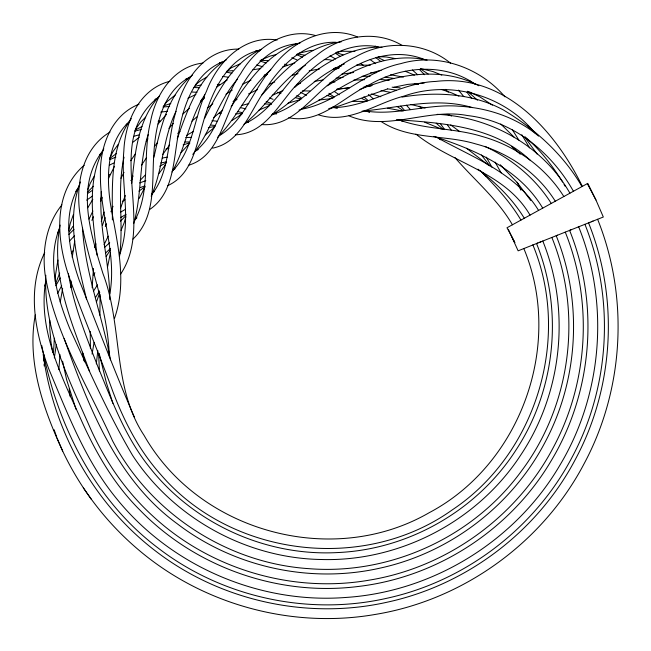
<?xml version="1.0" encoding="UTF-8"?>
<svg xmlns="http://www.w3.org/2000/svg" width="651" height="651" viewBox="0 0 651 651"><rect width="100%" height="100%" fill="white"/><g stroke="black" fill="none" stroke-linecap="round" stroke-linejoin="round"><path stroke-width="0.98" d="M90.212 331.416L90.424 348.513M112.387 219.948C112.33 185.755 109.783 147.598 131.331 118.612M55.254 281.761L55.351 276.032L57.89 260.066M108.359 351.263L108.416 348.22M70.886 287.693L71.049 280.923M45.822 275.243C43.267 328.454 68.152 377.726 88.951 425.119C103.68 459.134 124.919 490.431 152.277 515.559C209.638 569.112 292.307 593.663 369.605 580.09C447.034 567.346 516.951 516.853 553.383 447.351C588.52 381.868 592.98 301.063 565.263 232.122M53.423 354.266L54.367 338.203M43.707 356.219L43.78 354.258M99.896 315.214L100.108 294.431M96.315 363.933L97.829 350.604M102.76 150.861C74.881 186.634 91.075 235.044 103.004 273.729C122.99 326.151 112.062 387.052 144.074 435.373C199.206 532.266 332.783 568.461 429.294 512.646C520.946 464.13 563.872 344.224 523.843 248.56M92.165 287.775L93.443 268.464M71.162 285.805L71.293 283.885M54.326 357.977L56.295 344.648M59.965 354.535L58.859 369.638M101.287 191.5C98.456 227.858 109.954 263.378 109.759 299.663M72.22 257.357L74.767 240.732M119.589 256.071C123.861 223.252 116.651 189.726 124.048 157.192M131.762 183.175C135.026 152.863 137.963 119.393 159.552 95.852M92.06 354.087L94.069 342.572M35.276 314.938C26.65 361.972 43.291 408.934 62.699 451.143C80.675 489.227 106.951 523.314 139.192 550.396C203.617 604.885 292.315 628.915 375.44 614.406C463.366 599.937 542.747 542.592 584.126 463.675C624.024 389.322 629.086 297.564 597.61 219.281M109.799 294.049C117.115 253.662 99.806 214.382 100.417 174.053C99.912 146.377 111.451 114.975 139.045 104.209M60.242 302.097L62.651 288.458M45.529 282.152C38.165 329.113 60.405 373.91 79.219 415.468C94.224 450.061 113.103 483.481 140.071 510.238C195.788 567.509 278.661 596.519 357.936 586.51C437.309 577.339 510.88 529.409 551.34 460.509C592.532 392.04 599.481 304.505 569.601 230.397M110.393 252.922L107.415 267.634M149.738 209.459C171.026 195.08 173.182 167.551 176.633 144.424C181.304 113.307 190.247 75.532 222.243 61.918M95.038 247.665L95.868 243.775M68.737 230.446L70.162 223.798L73.303 214.765M151.528 194.812C170.066 171.856 167.307 140.225 175.444 113.25C181.963 82.531 203.812 48.459 238.827 49.102M153.921 157.282C160.626 127.734 167.722 94.786 192.639 74.865M94.883 247.616L95.323 245.679M60.112 225.1C49.989 275.723 72.7 325.036 89.659 371.583M114.56 318.184C127.938 279.832 116.48 240.772 110.222 202.404C106.333 174.59 107.293 141.365 129.736 121.208M125.903 216.693L124.089 223.016L121.037 230.373M133.707 223.619C142.081 194.592 138.63 163.409 148.176 134.586M101.271 221.478L104.087 212.088M100.604 201.395L101.849 197.587M44.748 286.009L45.684 283.193M55.571 283.779L59.689 273.07M101.377 199.58L102.012 197.684M119.426 254.997C132.226 221.495 120.581 185.633 123.845 151.024C124.984 121.949 139.273 88.935 169.976 81.245M59.436 228.249C46.644 261.189 57.093 297.458 69.803 328.706C89.561 371.395 108.603 414.72 132.503 455.269C173.418 517.976 246.094 558.167 320.959 559.494C399.592 561.959 477.688 521.182 520.605 455.252C562.301 393.066 570.862 310.454 542.796 241.041L518.131 250.83L508.333 229.315M99.774 292.551L96.584 301.714M102.484 225.23L105.136 217.662M125.301 195.503L120.443 208.287M177.267 138.663C187.757 109.498 198.579 76.558 226.605 59.599M105.275 226.499L106.333 223.741M110.922 211.787L113.046 206.277M87.812 189.514L90.302 183.265L94.485 175.786M108.383 178.813L114.454 166.298M91.897 220.42L93.418 216.726M100.645 199.182L101.41 197.334M131.111 180.587L133.089 175.957M80.561 181.938C65.605 219.818 77.518 261.263 86.502 299.102M44.707 252.653C26.52 289.386 35.081 332.571 48.915 369.255C67.59 413.654 85.069 459.801 115.74 497.6C170.253 565.784 259.098 604.291 346.12 597.439C433.216 591.694 515.592 540.802 559.722 465.489C602.444 394.465 609.653 303.667 578.658 226.8M144.815 187.415L139.192 198.465M57.532 293.536L61.666 285.708M151.178 196.211C163.116 169.065 162.84 138.085 176.03 111.305M108.212 236.158L104.062 244.743M89.024 219.118L92.93 210.965M204.536 118.441C217.922 91.767 232.912 62.447 261.344 49.248M120.94 178.284L124.016 172.344M109.547 158.242L113.184 151.325L118.262 144.335M103.818 148.745C86.144 181.483 92.922 220.095 97.089 255.29M172.067 171.978C185.804 147.492 189.531 118.58 204.764 94.777M79.788 184.892C61.764 213.797 68.811 250.301 79.3 280.524C97.569 326.167 114.845 372.266 134.497 417.332M57.695 232.822L59.64 229.364M55.799 285.74L60.25 277.92M120.598 274.12C156.289 220.909 102.174 141.926 158.201 97.341M95.437 297.621L99.522 290.94M87.787 207.759L92.841 199.255M135.05 220.014C150.902 190.141 142.455 154.604 150.348 122.648C155.084 95.371 173.142 66.353 202.925 63.074M130.721 160.74L135.563 153.587M110.385 250.025L106.17 256.421M119.646 253.06L120.687 251.4M135.733 128.833L140.893 121.875L145.629 117.172M93.451 291.217L97.512 284.837M165.208 165.094L158.942 173.581M131.103 180.612L132.186 178.984M69.258 231.87L73.002 226.263M93.313 275.104L94.908 272.72M141.527 165.053L146.605 157.64M146.247 141.308L147.915 138.915M231.154 106.634C248.812 80.586 268.578 51.657 300.567 42.657M162.717 154.499L169.61 144.97M154.767 146.125L157.623 142.382M71.293 253.052L73.091 250.741M158.03 124.04L166.558 114.291M189.815 143.114L181.043 152.651M75.76 191.41L78.242 188.351M192.769 154.409C211.046 131.404 217.857 101.271 237.55 79.153M132.991 239.072C156.321 216.75 151.74 182.801 153.839 153.693C155.508 124.886 162.97 90.473 191.231 76.403M87.332 192.346L93.435 186.219M168.91 128.345L173.418 123.397M61.902 204.902C46.311 224.09 42.046 250.074 45.049 274.104C54.603 333.93 87.942 386.149 112.452 440.605C150.365 513.273 227.28 563.375 309.07 568.673C390.779 575.183 474.099 536.66 522.061 470.201C571.008 404.45 582.661 313.4 551.853 237.444L551.519 237.574M146.353 140.055L147.598 138.59M69.624 240.951L74.474 235.776M164.581 104.429L167.169 101.54L175.314 94.94M261.897 94.956C283.039 71.146 307.72 45.464 341.148 41.876M68.908 234.393L74.035 229.315M140.177 180.294L145.466 174.81M120.533 221.185L125.846 215.676M134.781 219.9L136.93 217.776M172.369 171.034C193.664 149.852 193.852 117.18 206.481 91.254C217.076 62.52 244.011 34.487 277.139 40.053M105.486 253.109L110.442 248.511M84.207 165.224C51.592 193.323 56.857 242.253 69.771 278.742C83.23 316.834 99.253 353.965 113.014 391.959C124.374 421.921 139.347 450.793 160.927 474.758C231.658 556.971 363.893 572.953 452.176 509.945C536.196 454.105 571.521 338.17 532.9 244.963L532.559 245.101M182.947 113.941L189.449 108.237M104.632 247.323L109.71 242.717M214.269 127.563L205.285 134.903M217.646 137.28C237.884 116.854 248.682 88.609 270.865 69.812M200.695 100.921L204.381 97.642M177.739 133.422L179.969 131.494M191.915 121.151L197.229 116.61M99.619 154.621L101.882 152.668M109.563 158.624L116.602 153.408M216.498 87.226L227.24 79.951M222.666 110.206L213.528 117.628M294.651 87.421C319.25 66.695 348.252 45.895 381.982 47.246M233.058 101.605L236.695 98.643M195.723 151.048C219.436 131.372 223.431 98.057 240.675 73.636C255.395 48.052 284.869 27.236 315.409 35.512M133.195 142.097L139.371 137.117M207.311 108.221L212.853 103.745M195.658 84.589L200.988 80.464L206.774 77.152M86.656 200.158L92.58 196M241.846 114.21L231.675 120.655M243.979 124.3C266.3 106.479 281.02 80.447 305.49 65.002M138.907 191.134L145.214 186.617M87.828 193.339L92.458 190.32M152.114 193.087L154.433 191.508M225.93 94.273L232.309 90.05M110.019 132.08C81.855 148.77 75.41 185.022 80.089 215.066C87.877 262.54 107.781 307.508 109.311 356.162M228.371 69.706L231.618 67.606L240.349 63.765M271.784 115.024C296.946 99.424 316.378 75.247 344.306 63.985M201.948 99.261L204.406 97.731M126.18 124.479L128.532 123.031M134.944 130.192L142.008 126.514M193.103 131.657L186.455 135.432M108.66 175.265L110.385 174.24M122.38 201.297L124.992 199.759M126.139 214.325L120.541 217.613M120.598 212.136L125.553 209.28M327.298 85.802C356.838 67.712 391.78 51.974 427.113 60.12M242.31 84.329L250.977 80.171M219.257 135.685C244.833 120.549 253.011 89.081 272.24 67.802C291.095 41.916 325.842 23.696 357.44 36.944M166.656 162.66L159.707 166.168M187.895 98.342L195.902 94.428M260.986 60.063L269.807 56.181L276.268 54.513M172.621 170.049L175.062 168.764M154.889 99.457L156.663 98.545M167.665 185.673C192.159 174.647 196.342 145.499 203.12 122.567C211.567 92.735 226.817 57.076 260.514 49.989M109.514 165.102L113.827 162.986M234.393 100.783L237.045 99.513M248.592 93.899L257.601 89.586M269.351 105.608L258.968 110.133M263.745 76.102L267.26 74.45M109.84 159.593L115.894 157.078M246.273 122.958C276.008 108.318 289.378 74.458 316.183 55.742C339.659 35.968 374.992 29.116 402.172 45.432M272.175 95.363L282.925 90.587M269.538 84.125L274.763 81.961M537.864 242.994L536.538 243.523C563.424 310.088 555.71 389.152 516.471 449.271C477.94 509.847 409.129 549.542 337.405 552.569C265.714 556.442 193.412 523.534 149.25 466.938C125.61 437.496 112.354 401.716 98.098 367.213C86.298 336.754 73.856 306.173 68.42 273.802M539.76 242.245L541.184 241.684M542.56 241.13L603.322 217.011L595.958 200.012L587.78 183.387L506.983 227.769L512.166 237.265M557.525 235.19L556.198 235.719C582.865 302.048 578.576 379.785 544.773 442.778C511.523 506.063 449.524 553.155 379.639 568.209C309.884 583.874 233.847 567.151 177.105 523.664C116.464 479.453 88.503 406.46 64.115 338.447M569.942 230.259L570.927 229.868M578.308 226.939L578.894 226.711M584.574 224.457L584.915 224.318C614.918 298.939 610.093 386.401 572.066 457.271C534.658 528.466 464.904 581.449 386.279 598.391C307.801 616.017 222.251 597.203 158.421 548.272C94.037 500.049 56.458 423.215 41.786 345.567M588.895 222.74L589.879 222.349M591.344 221.763L593.085 221.071M282.575 67.037L294.822 62.838M163.393 106.015L170.806 103.468M300.436 99.57L288.027 103.2M140.347 187.545L144.774 185.942M299.004 110.141C327.225 98.732 350.791 77.111 381.047 70.332M145.816 180.685L139.566 182.939M188.294 165.338C215.473 157.493 221.942 126.603 232.651 104.233C244.67 77.013 264.672 46.555 297.133 43.747M189.701 142.772L183.11 144.961M298.833 53.244L310.381 50.518L313.408 50.363M359.938 89.447C397.354 74.336 441.362 65.914 478.835 85.753M264.436 74.963L267.162 74.011M296.758 84.532L300.559 83.222M196.39 150.226L198.23 149.6M134.082 136.205L139.477 134.757M387.426 88.967L339.383 105.885L328.714 108.603M292.511 75.264L298.036 73.677M185.917 78.942L189.775 77.843M194.454 86.355L201.175 84.98M212.617 148.151C240.984 142.569 250.13 110.939 264.957 90.343C280.459 65.71 304.896 41.021 336.217 42.291M134.773 131.103L141.21 129.533M241.448 105.527L248.828 103.607M475.173 84.191C444.185 62.439 402.025 66.215 370.273 84.288C343.874 96.226 320.455 124.512 288.792 117.709M272.151 114.503C305.327 104.705 324.263 71.301 355.3 57.028C384.782 39.874 423.956 41.371 450.638 63.253M333.45 97.821L328.804 98.936L318.876 100.018M394.067 87.169L407.616 84.41L424.289 82.986M165.883 149.071L168.829 148.42M215.107 126.424L208.344 127.653M309.176 70.845L319.568 68.941M219.411 62.765L222.341 62.162M158.144 121.265L160.024 120.891M332.986 69.413L337.861 68.436M332.986 69.445L337.853 68.518M166.444 161.887L160.764 162.945M162.319 158.063L167.315 157.127M296.742 84.581L298.679 84.231M314.221 81.424L323.075 79.951M333.971 68.445L338.837 67.704M252.938 69.73L260.799 68.567M302.406 109.051C338.487 102.321 364.511 71.162 400.69 63.652C438.261 52.511 479.828 67.387 504.907 96.779M336.836 52.08L342.556 51.258L354.941 51.388M402.033 97.08C436.04 91.433 472.423 93.288 503.288 109.897C534.894 128.817 563.384 154.458 581.97 186.577M341.832 74.149L353.648 72.505M160.732 112.127L167.559 111.288M349.034 87.836L336.949 89.228L349.034 87.836M366.155 85.891L372.201 85.208M336.071 78.21L343.142 77.428M329.959 82.498L334.931 81.985M226.882 71.146L232.732 70.642M162.962 107.008L169.634 106.455M235.369 134.822C266.471 133.821 280.003 100.921 299.387 81.831C318.9 59.599 348.139 40.403 378.963 47.067M242.278 113.543L235.556 113.876M365.032 86.591L371.013 86.184M362.046 111.15C398.681 107.879 435.983 96.649 472.496 107.635M366.277 101.466L352.582 101.336M245.834 122.551L248.568 122.38M353.818 80.089L364.609 79.707M185.673 137.548L191.492 137.337M185.006 142.048L188.936 141.926M309.933 90.977L302.292 90.888M255.688 50.892L259.708 50.851M335.127 67.737L339.138 67.704M362.151 76.281L370.061 76.248M261.018 60.299L268.839 60.738M356.423 65.124L370.313 65.19M370.696 72.611L376.709 72.643M337.112 67.907L339.114 67.94M193.445 87.486L199.182 87.73M324.247 59.583L329.194 59.721L333.076 60.592M378.402 56.686L386.393 57.003L395.198 58.566M192.297 92.068L197.025 92.263M271.443 104.372L264.631 103.867M272.859 113.746L276.537 113.949M219.175 113.241L221.055 113.355M331.359 107.675C367.88 107.74 399.218 82.775 435.836 81.424C503.85 73.27 555.197 130.566 582.336 186.373M380.33 79.495L389.257 80.219M392.081 87.185L400.121 87.861M339.155 66.288L341.157 66.467M365.976 86.282L367.929 86.453M217.328 84.353L220.038 84.606M437.244 114.324C491.025 116.911 543.04 145.93 569.918 193.192M216.873 121.184L212.031 120.679M211.168 125.082L215.017 125.472M261.523 124.544C293.365 127.27 311.658 95.559 334.948 79.601C359.498 59.477 394.343 46.807 425.127 59.819M384.887 77.168L393.774 78.397M222.675 76.403L228.257 77.2M387.516 88.853L396.345 90.131M402.448 110.963L387.63 108.204M396.353 119.686C443.217 123.006 494.63 126.245 530.606 160.642M297.23 53.838L304.912 55.262M295.196 43.999L297.19 44.325M390.584 74.784L403.441 77.087M418.3 84.313L414.443 83.621L417.234 84.386M363.291 87.169L365.284 87.543M381.022 90.538L390.6 92.393M226.263 72.131L231.927 73.221M364.983 110.93C396.19 116.081 427.194 103.639 458.597 106.186C487.412 107.708 516.479 117.302 538.605 136.124M420.872 68.632L432.948 71.553L441.793 75.068M295.562 97.772L301.283 98.919M335.818 52.503L343.053 54.847M240.211 107.561L245.875 108.896M410.968 104.51L425.111 107.952M256.649 64.978L262.971 66.825M237.42 111.459L242.205 112.639M380.827 96.739L371.265 93.947M318.437 114.788C348.318 124.78 375.749 103.208 403.677 96.202C449.857 79.715 503.858 94.786 534.87 132.902M259.847 61.007L266.226 62.984M333.385 97.512L326.973 95.412M332.539 106.992L337.299 108.473M277.367 92.255L280.931 93.418M375.155 46.131L377.035 46.766M441.362 89.439L451.672 92.914L458.914 96.104M284.56 64.197L287.107 65.1M446.912 114.324L451.591 115.992M271.646 103.574L266.178 101.499M441.435 129.053L424.729 122.25M269.424 97.959L273.111 99.351M433.859 136.401C475.539 149.925 519.27 168.804 542.722 208.133M291.778 57.76L296.954 59.859M398.355 119.654C425.095 129.704 454.52 127.954 481.732 136.36C515.226 145.612 545.286 167.022 563.847 196.529M405.239 71.236L414.37 75.077M349.034 115.862C387.085 132.015 427.821 107.838 467.247 115.512C512.833 120.63 551.397 152.171 573.433 191.264M377.075 57.125L384.074 60.453M448.026 114.332L450.728 115.528M296.351 54.464L302.381 57.223M362.037 98.635L367.221 101.035M484.824 146.337C511.678 158.722 535.488 178.276 551.267 203.438M468.517 91.457L479.714 96.796L492.425 105.153M365.056 110.328L369.548 112.485M300.542 92.287L306.515 95.388M421.148 58.387L422.833 59.265M296.84 95.42L301.144 97.715M330.041 55.823L335.647 59.021M401.097 120.557L402.766 121.542M381.006 121.452C409.072 140.03 444.552 134.423 475.604 143.887C508.057 152.334 537.417 172.678 555.303 201.224M360.63 63.652L363.217 65.222M335.835 53.569L340.603 56.547M436.634 137.288C473.09 157.599 515.738 172.889 538.564 210.419M420.343 68.86L428.171 73.978M397.24 106.585L403.612 110.865M334.541 91.636L339.22 94.794M328.861 93.288L334.354 97.072M370.191 59.615L375.676 63.668M469.363 80.545L472.545 82.872M450.695 124.935L459.891 131.689M466.515 148.249L488.6 165.281M375.896 57.67L380.973 61.625M477.956 169.154C495.907 182.882 512.5 198.824 524.299 218.256M439.018 138.525L440.475 139.762M525.088 136.865C540.078 149.624 552.17 165.411 562.602 182.011M368.352 94.476L373.34 98.822M363.925 96.836L367.449 99.937M436.203 123.202L443.298 129.533M511.743 146.418L520.271 154.197M500.741 123.991L514.144 137.166M467.548 91.23L477.435 100.213M412.376 69.966L417.649 74.743M513.102 147.761L517.333 151.659M500.269 164.752L517.407 182.793L530.736 200.443M415.916 134.106C452.364 163.474 504.81 171.929 530.028 215.107M419.504 69.616L424.582 74.71M480.658 171.026C495.476 186.153 510.132 201.769 520.955 220.095M445.52 89.382L448.262 92.214M419.195 106.154L421.23 108.294M406.37 105.202L410.276 109.474M400.731 106.129L404.71 110.556M458.442 90.107L463.886 96.665M454.894 157.518C474.14 179.839 497.478 198.978 512.418 224.782M528.107 125.814L529.947 128.117M524.763 137.141L537.075 154.043M481.414 154.987L489.902 165.948M482.977 172.767L485.915 176.6M466.962 92.214L471.772 98.545M447.4 124.894L451.558 130.582M440.174 123.421L444.609 129.565M83.312 487.811L91.335 499.317M512.321 129.687L518.904 140.16M521.801 134.733L529.637 147.891M564.043 184.477L565.003 186.121M492.026 167.348L486.305 157.143M495.142 162.156L501.156 172.897M587.316 183.639L595.958 200.012M517.13 182.264L518.106 184.03M513.029 239.072L514.86 242.636L512.174 237.257M517.919 183.842L520.922 190.198M57.142 438.261L62.699 451.143M588.553 222.87C618.979 298.54 614.088 387.239 575.517 459.101C537.588 531.306 466.848 585.037 387.117 602.208C307.541 620.086 220.787 601.003 156.053 551.389C94.126 504.403 53.398 431.011 43.178 354.307M76.021 409.349L66.557 379.468L62.586 361.183M54.139 429.766L56.808 437.317M112.892 403.408L106.325 382.576L99.164 353.428M110.515 359.857C102.207 315.719 85.248 273.135 82.465 228.053M84.565 361.826L82.474 352.199L84.109 360.906M70.235 396.784L69.161 388.956M52.698 352.427L50.965 342.117L49.777 328.853L49.777 320.284M99.391 370.989L98.667 353.403M43.804 358.18L43.959 361.118M44.105 364.064L44.211 366.025M203.812 98.594L200.272 102.134L203.82 98.602M418.259 84.435L414.378 83.808L418.259 84.443"/></g></svg>
